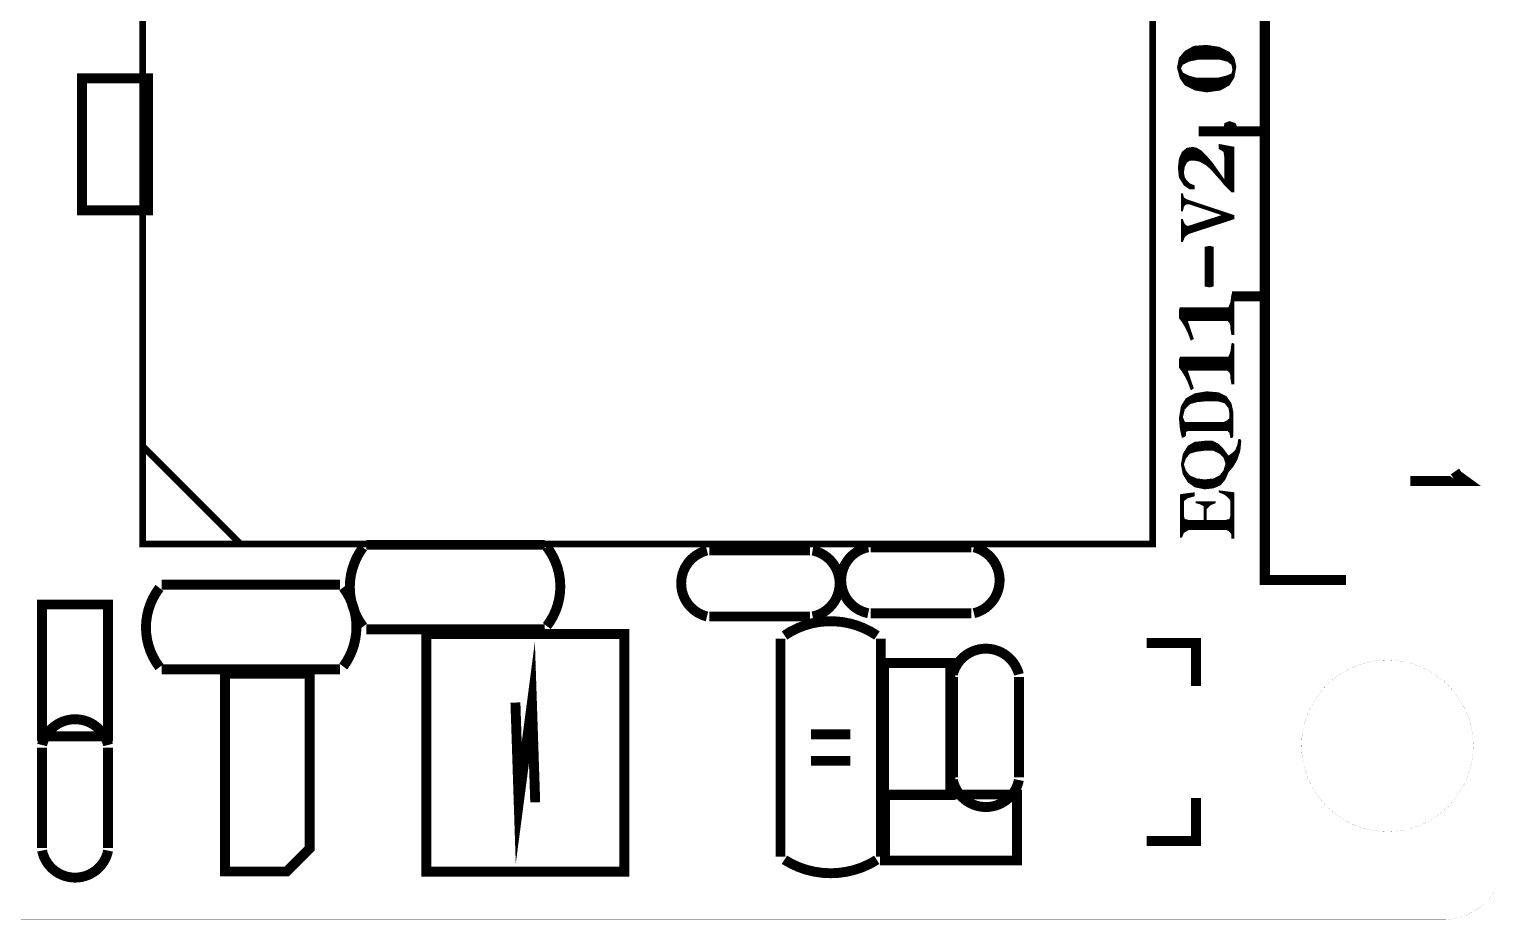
# Model space of a CAD drawing. Extents: x 99.9 to 184.4, y 100 to 123.9.
# Drawn here: x 149.14 to 171.21, y 100 to 113.5 of the extents above; entities that cross this region are included whole.
import ezdxf

# ---------------------------------------------------------------- set-up
doc = ezdxf.new("R2010")
doc.units = 0
doc.header["$MEASUREMENT"] = 0
doc.layers.add('L1-SILK_PHO', color=7, linetype='CONTINUOUS')

msp = doc.modelspace()

# ---------------------------------------------------------------- linework, layer by layer
at = {"layer": 'L1-SILK_PHO'}
for points, const_width in [([(150.86203, 105.69702), (166.161974, 105.69702), (166.161974, 116.696998), (150.86203, 116.696998), (150.86203, 105.69702)], 0.100076), ([(167.861996, 116.750084), (167.861996, 105.149904), (169.092118, 105.149904)], 0.1524), ([(167.41775, 112.930432), (167.389048, 113.059718), (167.317674, 113.145316), (167.171624, 113.218468), (166.980108, 113.247932), (166.789354, 113.2332), (166.658798, 113.160556), (166.572438, 113.059972), (166.543736, 112.915954), (166.58717, 112.756188), (166.659052, 112.655604), (166.804594, 112.582706), (166.98087, 112.553496), (167.18661, 112.582706), (167.316658, 112.655096), (167.38854, 112.770158), (167.41775, 112.930432)], 0.0254), ([(166.751, 113.02746), (166.751, 113.211864)], 0.0254), ([(166.7764, 113.033302), (166.7764, 113.226088)], 0.0254), ([(166.8018, 113.03889), (166.8018, 113.234216)], 0.0254), ([(166.8272, 113.044478), (166.8272, 113.235994)], 0.0254), ([(166.8526, 113.048288), (166.8526, 113.238026)], 0.0254), ([(166.878, 113.048288), (166.878, 113.240058)], 0.0254), ([(166.9034, 113.048288), (166.9034, 113.241836)], 0.0254), ([(166.9288, 113.048288), (166.9288, 113.243868)], 0.0254), ([(166.9542, 113.048288), (166.9542, 113.2459)], 0.0254), ([(166.9796, 113.048288), (166.9796, 113.247678)], 0.0254), ([(167.005, 113.048288), (167.005, 113.244122)], 0.0254), ([(167.0304, 113.048288), (167.0304, 113.240058)], 0.0254), ([(167.0558, 113.048288), (167.0558, 113.236248)], 0.0254), ([(167.0812, 113.048288), (167.0812, 113.232184)], 0.0254), ([(167.1066, 113.048288), (167.1066, 113.228374)], 0.0254), ([(167.132, 113.048288), (167.132, 113.224564)], 0.0254), ([(167.1574, 113.048288), (167.1574, 113.2205)], 0.0254), ([(167.1828, 113.047018), (167.1828, 113.21288)], 0.0254), ([(166.5732, 112.807496), (166.5732, 113.060734)], 0.0254), ([(167.382952, 112.882426), (167.367966, 112.822482), (167.360346, 112.813846), (167.285416, 112.783874), (167.283638, 112.783366), (167.16375, 112.75314), (167.160702, 112.752886), (166.815516, 112.752886), (166.812214, 112.753394), (166.707058, 112.783366), (166.705026, 112.784128), (166.614856, 112.82934), (166.609268, 112.834928), (166.579296, 112.894872), (166.579296, 112.906302), (166.609268, 112.966246), (166.614856, 112.971834), (166.705026, 113.017046), (166.70782, 113.018062), (166.842948, 113.048034), (166.845488, 113.048288), (167.175688, 113.048288), (167.178736, 113.048034), (167.298624, 113.017808), (167.303196, 113.015776), (167.363394, 112.970818), (167.36822, 112.963198), (167.383206, 112.888014), (167.382952, 112.882426)], 0.0254), ([(166.5986, 112.94491), (166.5986, 113.090452)], 0.0254), ([(166.624, 112.976406), (166.624, 113.12017)], 0.0254), ([(166.6494, 112.989106), (166.6494, 113.149634)], 0.0254), ([(166.6748, 113.001806), (166.6748, 113.169446)], 0.0254), ([(166.7002, 113.014506), (166.7002, 113.18367)], 0.0254), ([(166.7256, 113.021872), (166.7256, 113.19764)], 0.0254), ([(167.2082, 113.040668), (167.2082, 113.20018)], 0.0254), ([(167.2336, 113.034318), (167.2336, 113.18748)], 0.0254), ([(167.259, 113.027968), (167.259, 113.17478)], 0.0254), ([(167.2844, 113.021618), (167.2844, 113.16208)], 0.0254), ([(167.3098, 113.01095), (167.3098, 113.14938)], 0.0254), ([(167.3352, 112.9919), (167.3352, 113.124234)], 0.0254), ([(167.3606, 112.97285), (167.3606, 113.093754)], 0.0254), ([(167.386, 112.766094), (167.386, 113.063274)], 0.0254), ([(150.941278, 112.754918), (150.941278, 110.754922), (149.94128, 110.754922), (149.94128, 112.754918), (150.941278, 112.754918)], 0.150114), ([(166.5478, 112.900714), (166.5478, 112.936782)], 0.0254), ([(166.5986, 112.740186), (166.5986, 112.856264)], 0.0254), ([(166.624, 112.704626), (166.624, 112.824768)], 0.0254), ([(166.6494, 112.669066), (166.6494, 112.812068)], 0.0254), ([(166.6748, 112.64773), (166.6748, 112.799368)], 0.0254), ([(166.7002, 112.63503), (166.7002, 112.786668)], 0.0254), ([(166.7256, 112.62233), (166.7256, 112.778032)], 0.0254), ([(166.751, 112.60963), (166.751, 112.77092)], 0.0254), ([(166.7764, 112.59693), (166.7764, 112.763554)], 0.0254), ([(167.2082, 112.594898), (167.2082, 112.764316)], 0.0254), ([(167.2336, 112.608868), (167.2336, 112.770666)], 0.0254), ([(167.259, 112.623092), (167.259, 112.777016)], 0.0254), ([(167.2844, 112.637062), (167.2844, 112.783366)], 0.0254), ([(167.3098, 112.651286), (167.3098, 112.793526)], 0.0254), ([(167.3352, 112.684814), (167.3352, 112.803686)], 0.0254), ([(167.3606, 112.725454), (167.3606, 112.813846)], 0.0254), ([(167.4114, 112.895634), (167.4114, 112.958626)], 0.0254), ([(166.8018, 112.58423), (166.8018, 112.756442)], 0.0254), ([(166.8272, 112.578896), (166.8272, 112.752886)], 0.0254), ([(166.8526, 112.574832), (166.8526, 112.752886)], 0.0254), ([(166.878, 112.570514), (166.878, 112.752886)], 0.0254), ([(166.9034, 112.566196), (166.9034, 112.752886)], 0.0254), ([(166.9288, 112.562132), (166.9288, 112.752886)], 0.0254), ([(166.9542, 112.557814), (166.9542, 112.752886)], 0.0254), ([(166.9796, 112.553496), (166.9796, 112.752886)], 0.0254), ([(167.005, 112.556798), (167.005, 112.752886)], 0.0254), ([(167.0304, 112.560608), (167.0304, 112.752886)], 0.0254), ([(167.0558, 112.564164), (167.0558, 112.752886)], 0.0254), ([(167.0812, 112.56772), (167.0812, 112.752886)], 0.0254), ([(167.1066, 112.571276), (167.1066, 112.752886)], 0.0254), ([(167.132, 112.575086), (167.132, 112.752886)], 0.0254), ([(167.1574, 112.578642), (167.1574, 112.752886)], 0.0254), ([(167.1828, 112.582198), (167.1828, 112.757966)], 0.0254), ([(167.861996, 111.949992), (166.861998, 111.949992)], 0.1524), ([(167.432228, 112.000792), (167.41902, 112.04067), (167.406574, 112.065054), (167.326056, 112.091978), (167.261794, 112.066324), (167.24884, 112.001808), (167.27551, 111.93526), (167.340534, 111.909098), (167.405812, 111.93526), (167.432228, 112.000792)], 0.0254), ([(167.259, 111.976408), (167.259, 112.052608)], 0.0254), ([(167.2844, 111.931704), (167.2844, 112.075468)], 0.0254), ([(167.3098, 111.921544), (167.3098, 112.085628)], 0.0254), ([(167.3352, 111.911384), (167.3352, 112.08893)], 0.0254), ([(167.3606, 111.917226), (167.3606, 112.080548)], 0.0254), ([(167.386, 111.927386), (167.386, 112.071912)], 0.0254), ([(167.4114, 111.948976), (167.4114, 112.055656)], 0.0254), ([(167.388032, 111.704882), (167.173402, 111.745268), (167.173402, 111.69269), (167.242236, 111.651288), (167.248332, 111.642398), (167.263318, 111.537242), (167.263318, 111.535464), (167.263318, 111.220504), (167.240204, 111.213138), (167.060626, 111.467646), (166.971218, 111.571786), (166.897812, 111.645446), (166.825676, 111.688626), (166.77005, 111.702596), (166.685976, 111.688626), (166.616126, 111.632492), (166.572946, 111.532162), (166.558468, 111.400336), (166.572946, 111.254794), (166.644828, 111.139478), (166.72941, 111.08309), (166.78783, 111.08309), (166.78783, 111.121952), (166.720774, 111.148622), (166.71671, 111.151416), (166.671498, 111.196374), (166.669974, 111.198406), (166.640002, 111.243364), (166.638224, 111.247936), (166.623238, 111.322866), (166.622984, 111.325406), (166.622984, 111.327438), (166.63797, 111.417608), (166.63924, 111.421164), (166.669212, 111.481108), (166.67353, 111.485934), (166.718488, 111.51616), (166.7256, 111.518192), (166.80053, 111.518192), (166.80307, 111.517938), (166.878, 111.502952), (166.88181, 111.501428), (166.986966, 111.441484), (166.989506, 111.439452), (167.079676, 111.349536), (167.080184, 111.348774), (167.200072, 111.2139), (167.20058, 111.213392), (167.260016, 111.13897), (167.360854, 111.038132), (167.388032, 111.038132), (167.388032, 111.704882)], 0.0254), ([(166.6494, 111.441484), (166.6494, 111.659162)], 0.0254), ([(166.6748, 111.48695), (166.6748, 111.679482)], 0.0254), ([(166.7002, 111.503714), (166.7002, 111.690912)], 0.0254), ([(166.7256, 111.518192), (166.7256, 111.69523)], 0.0254), ([(166.751, 111.518192), (166.751, 111.699294)], 0.0254), ([(166.7764, 111.518192), (166.7764, 111.701072)], 0.0254), ([(166.8018, 111.518192), (166.8018, 111.694722)], 0.0254), ([(166.8272, 111.513112), (166.8272, 111.68761)], 0.0254), ([(166.8526, 111.508032), (166.8526, 111.67237)], 0.0254), ([(166.878, 111.502952), (166.878, 111.65713)], 0.0254), ([(167.1828, 111.687102), (167.1828, 111.74349)], 0.0254), ([(167.2082, 111.671862), (167.2082, 111.738664)], 0.0254), ([(167.2336, 111.656622), (167.2336, 111.733838)], 0.0254), ([(167.259, 111.566706), (167.259, 111.729012)], 0.0254), ([(167.2844, 111.114586), (167.2844, 111.72444)], 0.0254), ([(167.3098, 111.089186), (167.3098, 111.719614)], 0.0254), ([(167.3352, 111.063786), (167.3352, 111.714788)], 0.0254), ([(167.3606, 111.038386), (167.3606, 111.709962)], 0.0254), ([(167.386, 111.038132), (167.386, 111.70539)], 0.0254), ([(166.5732, 111.254286), (166.5732, 111.53267)], 0.0254), ([(166.5986, 111.213646), (166.5986, 111.591852)], 0.0254), ([(166.624, 111.333026), (166.624, 111.638842)], 0.0254), ([(166.9034, 111.489236), (166.9034, 111.639858)], 0.0254), ([(166.9288, 111.474758), (166.9288, 111.614458)], 0.0254), ([(166.9542, 111.46028), (166.9542, 111.589058)], 0.0254), ([(166.9796, 111.445802), (166.9796, 111.562134)], 0.0254), ([(167.005, 111.423958), (167.005, 111.532416)], 0.0254), ([(167.0304, 111.398558), (167.0304, 111.502952)], 0.0254), ([(167.0558, 111.373158), (167.0558, 111.473234)], 0.0254), ([(167.0812, 111.347758), (167.0812, 111.438436)], 0.0254), ([(166.624, 111.173006), (166.624, 111.318802)], 0.0254), ([(166.6494, 111.13643), (166.6494, 111.229394)], 0.0254), ([(167.1066, 111.319056), (167.1066, 111.402368)], 0.0254), ([(167.132, 111.290608), (167.132, 111.366554)], 0.0254), ([(167.1574, 111.261906), (167.1574, 111.330486)], 0.0254), ([(167.1828, 111.233458), (167.1828, 111.294418)], 0.0254), ([(167.2082, 111.20374), (167.2082, 111.258604)], 0.0254), ([(167.2336, 111.17199), (167.2336, 111.222536)], 0.0254), ([(167.388032, 110.671356), (166.676578, 110.908338), (166.67353, 110.909862), (166.628572, 110.939834), (166.623238, 110.947454), (166.610792, 110.997746), (166.603172, 110.997746), (166.603172, 110.753144), (166.610792, 110.753144), (166.623238, 110.803436), (166.624254, 110.805976), (166.63924, 110.836202), (166.644828, 110.84179), (166.6748, 110.856776), (166.680642, 110.858046), (166.710614, 110.858046), (166.714678, 110.857538), (167.209724, 110.692438), (167.20947, 110.668308), (166.699438, 110.503208), (166.69004, 110.50397), (166.659814, 110.518956), (166.656512, 110.521496), (166.641526, 110.536482), (166.63924, 110.539784), (166.624254, 110.569756), (166.623492, 110.57128), (166.611554, 110.607602), (166.603172, 110.607602), (166.603172, 110.28807), (166.612062, 110.28807), (166.638732, 110.355126), (166.64305, 110.36046), (166.702994, 110.405418), (166.70655, 110.40745), (167.388032, 110.6297), (167.388032, 110.671356)], 0.0254), ([(166.6748, 111.119666), (166.6748, 111.193326)], 0.0254), ([(166.7002, 111.102648), (166.7002, 111.167926)], 0.0254), ([(166.7256, 111.08563), (166.7256, 111.146844)], 0.0254), ([(166.751, 111.08309), (166.751, 111.136684)], 0.0254), ([(166.7764, 111.08309), (166.7764, 111.126524)], 0.0254), ([(167.259, 111.14024), (167.259, 111.210852)], 0.0254), ([(166.624, 110.805468), (166.624, 110.945168)], 0.0254), ([(166.6494, 110.844076), (166.6494, 110.925864)], 0.0254), ([(166.6748, 110.856776), (166.6748, 110.9091)], 0.0254), ([(166.7002, 110.858046), (166.7002, 110.900464)], 0.0254), ([(166.7256, 110.853728), (166.7256, 110.892082)], 0.0254), ([(166.751, 110.845346), (166.751, 110.883446)], 0.0254), ([(166.7764, 110.836964), (166.7764, 110.875064)], 0.0254), ([(166.8018, 110.828328), (166.8018, 110.866682)], 0.0254), ([(166.8272, 110.819946), (166.8272, 110.858046)], 0.0254), ([(166.8526, 110.811564), (166.8526, 110.849664)], 0.0254), ([(166.878, 110.802928), (166.878, 110.841282)], 0.0254), ([(166.9034, 110.794546), (166.9034, 110.832646)], 0.0254), ([(166.9288, 110.786164), (166.9288, 110.824264)], 0.0254), ([(166.9542, 110.777528), (166.9542, 110.815882)], 0.0254), ([(166.9796, 110.769146), (166.9796, 110.807246)], 0.0254), ([(167.005, 110.760764), (167.005, 110.798864)], 0.0254), ([(167.0304, 110.752128), (167.0304, 110.790482)], 0.0254), ([(167.0558, 110.743746), (167.0558, 110.781846)], 0.0254), ([(166.624, 110.318042), (166.624, 110.570264)], 0.0254), ([(166.878, 110.46333), (166.878, 110.56112)], 0.0254), ([(166.9034, 110.471712), (166.9034, 110.569248)], 0.0254), ([(166.9288, 110.47984), (166.9288, 110.577376)], 0.0254), ([(166.9542, 110.488222), (166.9542, 110.585758)], 0.0254), ([(166.9796, 110.49635), (166.9796, 110.593886)], 0.0254), ([(167.005, 110.504732), (167.005, 110.602268)], 0.0254), ([(167.0304, 110.513114), (167.0304, 110.610396)], 0.0254), ([(167.0558, 110.521242), (167.0558, 110.618524)], 0.0254), ([(167.0812, 110.735364), (167.0812, 110.773464)], 0.0254), ([(167.0812, 110.529624), (167.0812, 110.626906)], 0.0254), ([(167.1066, 110.726728), (167.1066, 110.765082)], 0.0254), ([(167.1066, 110.537752), (167.1066, 110.635034)], 0.0254), ([(167.132, 110.718346), (167.132, 110.756446)], 0.0254), ([(167.132, 110.546134), (167.132, 110.643162)], 0.0254), ([(167.1574, 110.709964), (167.1574, 110.748064)], 0.0254), ([(167.1574, 110.554516), (167.1574, 110.651544)], 0.0254), ([(167.1828, 110.701328), (167.1828, 110.739682)], 0.0254), ([(167.1828, 110.562644), (167.1828, 110.659672)], 0.0254), ([(167.2082, 110.692946), (167.2082, 110.731046)], 0.0254), ([(167.2082, 110.571026), (167.2082, 110.6678)], 0.0254), ([(167.2336, 110.579408), (167.2336, 110.722664)], 0.0254), ([(167.259, 110.587536), (167.259, 110.714282)], 0.0254), ([(167.2844, 110.595918), (167.2844, 110.705646)], 0.0254), ([(167.3098, 110.604046), (167.3098, 110.697264)], 0.0254), ([(167.3352, 110.612428), (167.3352, 110.688882)], 0.0254), ([(167.3606, 110.62081), (167.3606, 110.680246)], 0.0254), ([(167.386, 110.628938), (167.386, 110.671864)], 0.0254), ([(166.6494, 110.365286), (166.6494, 110.528608)], 0.0254), ([(166.6748, 110.384336), (166.6748, 110.51159)], 0.0254), ([(166.7002, 110.403386), (166.7002, 110.503462)], 0.0254), ([(166.7256, 110.413546), (166.7256, 110.511844)], 0.0254), ([(166.751, 110.421928), (166.751, 110.519972)], 0.0254), ([(166.7764, 110.43031), (166.7764, 110.5281)], 0.0254), ([(166.8018, 110.438438), (166.8018, 110.536482)], 0.0254), ([(166.8272, 110.44682), (166.8272, 110.54461)], 0.0254), ([(166.8526, 110.454948), (166.8526, 110.552738)], 0.0254), ([(167.072818, 110.190534), (167.02532, 110.202472), (166.963344, 110.190026), (166.963344, 109.610652), (167.02532, 109.598206), (167.072818, 109.610144), (167.072818, 110.190534)], 0.0254), ([(166.9796, 109.60735), (166.9796, 110.193328)], 0.0254), ([(167.005, 109.60227), (167.005, 110.198408)], 0.0254), ([(167.0304, 109.599476), (167.0304, 110.201202)], 0.0254), ([(167.0558, 109.605826), (167.0558, 110.194852)], 0.0254), ([(167.388032, 109.472476), (167.373046, 109.479842), (167.367712, 109.474508), (167.353234, 109.358684), (167.352472, 109.355636), (167.3225, 109.280452), (167.310562, 109.272578), (166.58463, 109.272578), (166.5732, 109.238288), (166.5732, 109.124496), (166.615872, 109.067854), (166.61638, 109.066838), (166.661592, 108.991908), (166.661846, 108.990892), (166.707058, 108.900976), (166.707566, 108.899706), (166.746936, 108.794804), (166.770558, 108.810552), (166.683436, 109.071156), (166.695628, 109.08792), (167.295576, 109.08792), (167.30472, 109.084364), (167.334692, 109.054138), (167.33774, 109.049312), (167.352726, 109.004354), (167.353234, 109.00029), (167.353234, 108.956348), (167.366442, 108.877862), (167.388032, 108.877862), (167.388032, 109.472476)], 0.0254), ([(167.861996, 109.450124), (167.362124, 109.450124)], 0.1524), ([(167.386, 108.877862), (167.386, 109.473492)], 0.0254), ([(166.5986, 109.090714), (166.5986, 109.272578)], 0.0254), ([(166.624, 109.054392), (166.624, 109.272578)], 0.0254), ([(166.6494, 109.011974), (166.6494, 109.272578)], 0.0254), ([(166.6748, 108.965238), (166.6748, 109.272578)], 0.0254), ([(166.7002, 109.08792), (166.7002, 109.272578)], 0.0254), ([(166.7256, 109.08792), (166.7256, 109.272578)], 0.0254), ([(166.751, 109.08792), (166.751, 109.272578)], 0.0254), ([(166.7764, 109.08792), (166.7764, 109.272578)], 0.0254), ([(166.8018, 109.08792), (166.8018, 109.272578)], 0.0254), ([(166.8272, 109.08792), (166.8272, 109.272578)], 0.0254), ([(166.8526, 109.08792), (166.8526, 109.272578)], 0.0254), ([(166.878, 109.08792), (166.878, 109.272578)], 0.0254), ([(166.9034, 109.08792), (166.9034, 109.272578)], 0.0254), ([(166.9288, 109.08792), (166.9288, 109.272578)], 0.0254), ([(166.9542, 109.08792), (166.9542, 109.272578)], 0.0254), ([(166.9796, 109.08792), (166.9796, 109.272578)], 0.0254), ([(167.005, 109.08792), (167.005, 109.272578)], 0.0254), ([(167.0304, 109.08792), (167.0304, 109.272578)], 0.0254), ([(167.0558, 109.08792), (167.0558, 109.272578)], 0.0254), ([(167.0812, 109.08792), (167.0812, 109.272578)], 0.0254), ([(167.1066, 109.08792), (167.1066, 109.272578)], 0.0254), ([(167.132, 109.08792), (167.132, 109.272578)], 0.0254), ([(167.1574, 109.08792), (167.1574, 109.272578)], 0.0254), ([(167.1828, 109.08792), (167.1828, 109.272578)], 0.0254), ([(167.2082, 109.08792), (167.2082, 109.272578)], 0.0254), ([(167.2336, 109.08792), (167.2336, 109.272578)], 0.0254), ([(167.259, 109.08792), (167.259, 109.272578)], 0.0254), ([(167.2844, 109.08792), (167.2844, 109.272578)], 0.0254), ([(167.3098, 109.07903), (167.3098, 109.272578)], 0.0254), ([(167.3352, 109.05363), (167.3352, 109.312456)], 0.0254), ([(167.3606, 108.912914), (167.3606, 109.417358)], 0.0254), ([(166.7002, 108.914438), (166.7002, 109.021372)], 0.0254), ([(166.7256, 108.851446), (166.7256, 108.945172)], 0.0254), ([(166.751, 108.797344), (166.751, 108.868972)], 0.0254), ([(167.388032, 108.722414), (167.373046, 108.72978), (167.367712, 108.724446), (167.353234, 108.608622), (167.352472, 108.605574), (167.3225, 108.53039), (167.310562, 108.522516), (166.58463, 108.522516), (166.5732, 108.488226), (166.5732, 108.374434), (166.615872, 108.317792), (166.61638, 108.316776), (166.661592, 108.241846), (166.661846, 108.24083), (166.707058, 108.150914), (166.707566, 108.149644), (166.746936, 108.044742), (166.770558, 108.06049), (166.683436, 108.321094), (166.695628, 108.337858), (167.295576, 108.337858), (167.30472, 108.334302), (167.334692, 108.304076), (167.33774, 108.29925), (167.352726, 108.254292), (167.353234, 108.250228), (167.353234, 108.206286), (167.366442, 108.1278), (167.388032, 108.1278), (167.388032, 108.722414)], 0.0254), ([(167.3606, 108.162852), (167.3606, 108.667296)], 0.0254), ([(167.386, 108.1278), (167.386, 108.72343)], 0.0254), ([(166.5986, 108.340652), (166.5986, 108.522516)], 0.0254), ([(166.624, 108.30433), (166.624, 108.522516)], 0.0254), ([(166.6494, 108.261912), (166.6494, 108.522516)], 0.0254), ([(166.6748, 108.215176), (166.6748, 108.522516)], 0.0254), ([(166.7002, 108.337858), (166.7002, 108.522516)], 0.0254), ([(166.7256, 108.337858), (166.7256, 108.522516)], 0.0254), ([(166.751, 108.337858), (166.751, 108.522516)], 0.0254), ([(166.7764, 108.337858), (166.7764, 108.522516)], 0.0254), ([(166.8018, 108.337858), (166.8018, 108.522516)], 0.0254), ([(166.8272, 108.337858), (166.8272, 108.522516)], 0.0254), ([(166.8526, 108.337858), (166.8526, 108.522516)], 0.0254), ([(166.878, 108.337858), (166.878, 108.522516)], 0.0254), ([(166.9034, 108.337858), (166.9034, 108.522516)], 0.0254), ([(166.9288, 108.337858), (166.9288, 108.522516)], 0.0254), ([(166.9542, 108.337858), (166.9542, 108.522516)], 0.0254), ([(166.9796, 108.337858), (166.9796, 108.522516)], 0.0254), ([(167.005, 108.337858), (167.005, 108.522516)], 0.0254), ([(167.0304, 108.337858), (167.0304, 108.522516)], 0.0254), ([(167.0558, 108.337858), (167.0558, 108.522516)], 0.0254), ([(167.0812, 108.337858), (167.0812, 108.522516)], 0.0254), ([(167.1066, 108.337858), (167.1066, 108.522516)], 0.0254), ([(167.132, 108.337858), (167.132, 108.522516)], 0.0254), ([(167.1574, 108.337858), (167.1574, 108.522516)], 0.0254), ([(167.1828, 108.337858), (167.1828, 108.522516)], 0.0254), ([(167.2082, 108.337858), (167.2082, 108.522516)], 0.0254), ([(167.2336, 108.337858), (167.2336, 108.522516)], 0.0254), ([(167.259, 108.337858), (167.259, 108.522516)], 0.0254), ([(167.2844, 108.337858), (167.2844, 108.522516)], 0.0254), ([(167.3098, 108.328968), (167.3098, 108.522516)], 0.0254), ([(167.3352, 108.303568), (167.3352, 108.562394)], 0.0254), ([(166.7002, 108.164376), (166.7002, 108.27131)], 0.0254), ([(166.7256, 108.101384), (166.7256, 108.19511)], 0.0254), ([(167.373046, 107.693714), (167.343836, 107.824778), (167.272208, 107.925108), (167.157146, 107.982766), (166.981124, 107.997498), (166.804848, 107.968034), (166.674546, 107.895644), (166.602664, 107.780582), (166.573454, 107.60456), (166.588186, 107.442), (166.614856, 107.321604), (166.643812, 107.331256), (166.652956, 107.3404), (166.652956, 107.39501), (166.661592, 107.407202), (166.70655, 107.422188), (166.710614, 107.42295), (167.295576, 107.42295), (167.30472, 107.41914), (167.334692, 107.389168), (167.337994, 107.382564), (167.350948, 107.317794), (167.362886, 107.317794), (167.373046, 107.338114), (167.373046, 107.693714)], 0.0254), ([(166.7002, 107.80776), (166.7002, 107.909868)], 0.0254), ([(166.7256, 107.828334), (166.7256, 107.924092)], 0.0254), ([(166.751, 108.047282), (166.751, 108.11891)], 0.0254), ([(166.751, 107.8357), (166.751, 107.938062)], 0.0254), ([(166.7764, 107.842812), (166.7764, 107.952286)], 0.0254), ([(166.8018, 107.850178), (166.8018, 107.966256)], 0.0254), ([(166.8272, 107.85729), (166.8272, 107.971844)], 0.0254), ([(166.8526, 107.860084), (166.8526, 107.975908)], 0.0254), ([(166.878, 107.862624), (166.878, 107.980226)], 0.0254), ([(166.9034, 107.865164), (166.9034, 107.984544)], 0.0254), ([(166.9288, 107.867704), (166.9288, 107.988608)], 0.0254), ([(166.9542, 107.870244), (166.9542, 107.992926)], 0.0254), ([(166.9796, 107.872784), (166.9796, 107.997244)], 0.0254), ([(167.005, 107.872784), (167.005, 107.995466)], 0.0254), ([(167.0304, 107.872784), (167.0304, 107.99318)], 0.0254), ([(167.0558, 107.872784), (167.0558, 107.991148)], 0.0254), ([(167.0812, 107.872784), (167.0812, 107.989116)], 0.0254), ([(167.1066, 107.872784), (167.1066, 107.98683)], 0.0254), ([(167.132, 107.872784), (167.132, 107.984798)], 0.0254), ([(167.1574, 107.86999), (167.1574, 107.982512)], 0.0254), ([(167.1828, 107.862878), (167.1828, 107.969812)], 0.0254), ([(167.2082, 107.855512), (167.2082, 107.957112)], 0.0254), ([(167.2336, 107.848146), (167.2336, 107.944412)], 0.0254), ([(167.259, 107.839764), (167.259, 107.931712)], 0.0254), ([(167.2844, 107.808268), (167.2844, 107.90809)], 0.0254), ([(166.5986, 107.395264), (166.5986, 107.755944)], 0.0254), ([(167.338248, 107.665266), (167.338248, 107.605068), (167.334692, 107.596178), (167.30472, 107.566206), (167.301418, 107.563666), (167.24122, 107.533694), (167.235632, 107.532424), (166.65067, 107.532424), (166.638732, 107.540552), (166.60876, 107.615482), (166.608252, 107.623356), (166.638224, 107.743244), (166.641526, 107.749086), (166.71671, 107.82427), (166.722044, 107.827318), (166.8272, 107.85729), (166.829232, 107.857798), (166.979346, 107.872784), (166.980616, 107.872784), (167.145716, 107.872784), (167.149018, 107.872276), (167.254174, 107.842304), (167.260524, 107.837986), (167.320468, 107.763056), (167.323262, 107.757214), (167.338248, 107.667298), (167.338248, 107.665266)], 0.0254), ([(166.624, 107.686094), (166.624, 107.814618)], 0.0254), ([(166.6494, 107.75696), (166.6494, 107.855258)], 0.0254), ([(166.6748, 107.78236), (166.6748, 107.895644)], 0.0254), ([(167.3098, 107.776518), (167.3098, 107.87253)], 0.0254), ([(167.3352, 107.685078), (167.3352, 107.83697)], 0.0254), ([(167.3606, 107.317794), (167.3606, 107.74934)], 0.0254), ([(166.624, 107.324652), (166.624, 107.577382)], 0.0254), ([(166.6494, 107.336844), (166.6494, 107.532424)], 0.0254), ([(166.6748, 107.41152), (166.6748, 107.532424)], 0.0254), ([(166.7002, 107.420156), (166.7002, 107.532424)], 0.0254), ([(166.7256, 107.42295), (166.7256, 107.532424)], 0.0254), ([(166.751, 107.42295), (166.751, 107.532424)], 0.0254), ([(166.7764, 107.42295), (166.7764, 107.532424)], 0.0254), ([(166.8018, 107.42295), (166.8018, 107.532424)], 0.0254), ([(166.8272, 107.42295), (166.8272, 107.532424)], 0.0254), ([(166.8526, 107.42295), (166.8526, 107.532424)], 0.0254), ([(166.878, 107.42295), (166.878, 107.532424)], 0.0254), ([(166.9034, 107.42295), (166.9034, 107.532424)], 0.0254), ([(166.9288, 107.42295), (166.9288, 107.532424)], 0.0254), ([(166.9542, 107.42295), (166.9542, 107.532424)], 0.0254), ([(166.9796, 107.42295), (166.9796, 107.532424)], 0.0254), ([(167.005, 107.42295), (167.005, 107.532424)], 0.0254), ([(167.0304, 107.42295), (167.0304, 107.532424)], 0.0254), ([(167.0558, 107.42295), (167.0558, 107.532424)], 0.0254), ([(167.0812, 107.42295), (167.0812, 107.532424)], 0.0254), ([(167.1066, 107.42295), (167.1066, 107.532424)], 0.0254), ([(167.132, 107.42295), (167.132, 107.532424)], 0.0254), ([(167.1574, 107.42295), (167.1574, 107.532424)], 0.0254), ([(167.1828, 107.42295), (167.1828, 107.532424)], 0.0254), ([(167.2082, 107.42295), (167.2082, 107.532424)], 0.0254), ([(167.2336, 107.42295), (167.2336, 107.532424)], 0.0254), ([(167.259, 107.42295), (167.259, 107.542584)], 0.0254), ([(167.2844, 107.42295), (167.2844, 107.555284)], 0.0254), ([(167.3098, 107.41406), (167.3098, 107.571286)], 0.0254), ([(167.3352, 107.388406), (167.3352, 107.596686)], 0.0254), ([(167.49268, 107.25785), (167.482774, 107.277408), (167.471344, 107.277408), (167.458136, 107.197906), (167.457374, 107.195366), (167.427402, 107.120436), (167.424608, 107.116118), (167.37965, 107.07116), (167.37838, 107.06989), (167.318182, 107.024932), (167.300402, 107.027726), (167.22598, 107.131866), (167.153082, 107.204764), (167.067738, 107.247436), (166.951152, 107.247436), (166.804594, 107.232704), (166.704772, 107.175554), (166.632636, 107.060492), (166.603426, 106.900218), (166.632636, 106.75493), (166.705026, 106.638852), (166.805864, 106.56697), (166.951152, 106.538014), (167.08247, 106.552492), (167.1828, 106.595418), (167.254682, 106.681778), (167.298878, 106.785156), (167.30091, 106.788204), (167.375078, 106.877358), (167.434006, 106.980228), (167.478202, 107.112816), (167.49268, 107.25785)], 0.0254), ([(166.9288, 107.120182), (166.9288, 107.24515)], 0.0254), ([(166.9542, 107.122722), (166.9542, 107.247436)], 0.0254), ([(166.9796, 107.122722), (166.9796, 107.247436)], 0.0254), ([(167.005, 107.122722), (167.005, 107.247436)], 0.0254), ([(167.0304, 107.122722), (167.0304, 107.247436)], 0.0254), ([(167.0558, 107.122722), (167.0558, 107.247436)], 0.0254), ([(167.4876, 107.20705), (167.4876, 107.267756)], 0.0254), ([(152.34158, 105.698544), (150.861268, 107.178856)], 0.100076), ([(167.277796, 106.911648), (167.247824, 106.806492), (167.245538, 106.802174), (167.185594, 106.727244), (167.181276, 106.723688), (167.09136, 106.67873), (167.087042, 106.67746), (166.951914, 106.662474), (166.94912, 106.662474), (166.828978, 106.67746), (166.825676, 106.678476), (166.72052, 106.723434), (166.715694, 106.727244), (166.65575, 106.802174), (166.653464, 106.805984), (166.623492, 106.896154), (166.623492, 106.904028), (166.653464, 106.994198), (166.65575, 106.998008), (166.715694, 107.072938), (166.722044, 107.077256), (166.8272, 107.107228), (166.828978, 107.107736), (166.94912, 107.122722), (166.950644, 107.122722), (167.085518, 107.122722), (167.09136, 107.121452), (167.181276, 107.076494), (167.184578, 107.074208), (167.244522, 107.01401), (167.24757, 107.009184), (167.277796, 106.919014), (167.277796, 106.911648)], 0.0254), ([(166.6494, 106.981752), (166.6494, 107.087162)], 0.0254), ([(166.6748, 107.021884), (166.6748, 107.127802)], 0.0254), ([(166.7002, 107.053634), (166.7002, 107.168442)], 0.0254), ([(166.7256, 107.078272), (166.7256, 107.187746)], 0.0254), ([(166.751, 107.085638), (166.751, 107.202224)], 0.0254), ([(166.7764, 107.09275), (166.7764, 107.216702)], 0.0254), ([(166.8018, 107.100116), (166.8018, 107.23118)], 0.0254), ([(166.8272, 107.107228), (166.8272, 107.23499)], 0.0254), ([(166.8526, 107.11053), (166.8526, 107.23753)], 0.0254), ([(166.878, 107.113832), (166.878, 107.24007)], 0.0254), ([(166.9034, 107.11688), (166.9034, 107.24261)], 0.0254), ([(167.0812, 107.122722), (167.0812, 107.240578)], 0.0254), ([(167.1066, 107.113832), (167.1066, 107.227878)], 0.0254), ([(167.132, 107.101132), (167.132, 107.215178)], 0.0254), ([(167.1574, 107.088432), (167.1574, 107.200446)], 0.0254), ([(167.1828, 107.075478), (167.1828, 107.175046)], 0.0254), ([(167.2082, 107.050586), (167.2082, 107.149646)], 0.0254), ([(167.2336, 107.025186), (167.2336, 107.121198)], 0.0254), ([(167.259, 106.975148), (167.259, 107.085638)], 0.0254), ([(167.2844, 106.75112), (167.2844, 107.050078)], 0.0254), ([(167.3098, 106.798872), (167.3098, 107.022392)], 0.0254), ([(167.3352, 106.829352), (167.3352, 107.037632)], 0.0254), ([(167.3606, 106.859832), (167.3606, 107.056682)], 0.0254), ([(167.386, 106.896408), (167.386, 107.07751)], 0.0254), ([(167.4114, 106.940858), (167.4114, 107.10291)], 0.0254), ([(167.4368, 106.98861), (167.4368, 107.143804)], 0.0254), ([(167.4622, 107.06481), (167.4622, 107.222036)], 0.0254), ([(166.624, 106.905552), (166.624, 107.01274)], 0.0254), ([(166.624, 106.797856), (166.624, 106.89463)], 0.0254), ([(166.6494, 106.728006), (166.6494, 106.81843)], 0.0254), ([(167.259, 106.691684), (167.259, 106.845608)], 0.0254), ([(170.742102, 106.79557), (170.781726, 106.737912), (170.900852, 106.651298), (170.067224, 106.651298)], 0.1524), ([(166.6748, 106.687366), (166.6748, 106.778298)], 0.0254), ([(166.7002, 106.646726), (166.7002, 106.746548)], 0.0254), ([(166.7256, 106.624374), (166.7256, 106.721148)], 0.0254), ([(166.751, 106.606086), (166.751, 106.71048)], 0.0254), ([(166.7764, 106.588052), (166.7764, 106.699558)], 0.0254), ([(166.8018, 106.569764), (166.8018, 106.688636)], 0.0254), ([(166.8272, 106.562652), (166.8272, 106.677968)], 0.0254), ([(166.8526, 106.557572), (166.8526, 106.674412)], 0.0254), ([(166.878, 106.552492), (166.878, 106.671364)], 0.0254), ([(166.9034, 106.547412), (166.9034, 106.668062)], 0.0254), ([(166.9288, 106.542332), (166.9288, 106.665014)], 0.0254), ([(166.9542, 106.538268), (166.9542, 106.662728)], 0.0254), ([(166.9796, 106.541062), (166.9796, 106.665522)], 0.0254), ([(167.005, 106.543856), (167.005, 106.668316)], 0.0254), ([(167.0304, 106.54665), (167.0304, 106.67111)], 0.0254), ([(167.0558, 106.549444), (167.0558, 106.673904)], 0.0254), ([(167.0812, 106.552238), (167.0812, 106.676698)], 0.0254), ([(167.1066, 106.562906), (167.1066, 106.68635)], 0.0254), ([(167.132, 106.573828), (167.132, 106.69905)], 0.0254), ([(167.1574, 106.58475), (167.1574, 106.71175)], 0.0254), ([(167.1828, 106.595418), (167.1828, 106.724704)], 0.0254), ([(167.2082, 106.625898), (167.2082, 106.755438)], 0.0254), ([(167.2336, 106.656378), (167.2336, 106.787188)], 0.0254), ([(167.388032, 106.468926), (167.173402, 106.495596), (167.173402, 106.488738), (167.240458, 106.461814), (167.242744, 106.460544), (167.287702, 106.430572), (167.289734, 106.429048), (167.334692, 106.38409), (167.336978, 106.380788), (167.351964, 106.350816), (167.353234, 106.344974), (167.353234, 106.11993), (167.352726, 106.11612), (167.33774, 106.070908), (167.32885, 106.06278), (167.268652, 106.047794), (167.265604, 106.047286), (166.980616, 106.047286), (166.967916, 106.059986), (166.967916, 106.225086), (166.971726, 106.233976), (167.03167, 106.29392), (167.035988, 106.296714), (167.103044, 106.323638), (167.103044, 106.332274), (166.828216, 106.332274), (166.828216, 106.324908), (166.878762, 106.312462), (166.881302, 106.311446), (166.941246, 106.281474), (166.948358, 106.270044), (166.948358, 106.059986), (166.935658, 106.047286), (166.710614, 106.047286), (166.707566, 106.047794), (166.647622, 106.06278), (166.638478, 106.070908), (166.623492, 106.11612), (166.622984, 106.11993), (166.622984, 106.344974), (166.628064, 106.355134), (166.688008, 106.400092), (166.692072, 106.402378), (166.78783, 106.429556), (166.78783, 106.465624), (166.68242, 106.452416), (166.588186, 106.438954), (166.588186, 105.802684), (166.597076, 105.802684), (166.623746, 105.86974), (166.62908, 105.875836), (166.70401, 105.920794), (166.710614, 105.922826), (167.265604, 105.922826), (167.269668, 105.922064), (167.314626, 105.907078), (167.319706, 105.90403), (167.349678, 105.874058), (167.351964, 105.870756), (167.36695, 105.840784), (167.368474, 105.834942), (167.368474, 105.787698), (167.388032, 105.787698), (167.388032, 106.468926)], 0.0254), ([(166.5986, 105.806748), (166.5986, 106.440478)], 0.0254), ([(166.624, 106.350308), (166.624, 106.444034)], 0.0254), ([(166.6494, 106.37139), (166.6494, 106.447844)], 0.0254), ([(166.6748, 106.39044), (166.6748, 106.4514)], 0.0254), ([(166.7002, 106.404664), (166.7002, 106.454702)], 0.0254), ([(166.7256, 106.411776), (166.7256, 106.458004)], 0.0254), ([(166.751, 106.419142), (166.751, 106.461052)], 0.0254), ([(166.7764, 106.426254), (166.7764, 106.464354)], 0.0254), ([(167.1828, 106.484928), (167.1828, 106.49458)], 0.0254), ([(167.2082, 106.474768), (167.2082, 106.491278)], 0.0254), ([(167.2336, 106.464608), (167.2336, 106.48823)], 0.0254), ([(167.259, 106.449876), (167.259, 106.484928)], 0.0254), ([(167.2844, 106.432858), (167.2844, 106.48188)], 0.0254), ([(167.3098, 106.408982), (167.3098, 106.478578)], 0.0254), ([(167.3352, 106.383328), (167.3352, 106.47553)], 0.0254), ([(167.3606, 105.853484), (167.3606, 106.472228)], 0.0254), ([(167.386, 105.787698), (167.386, 106.46918)], 0.0254), ([(166.8526, 106.318812), (166.8526, 106.332274)], 0.0254), ([(166.878, 106.312462), (166.878, 106.332274)], 0.0254), ([(166.9034, 106.30027), (166.9034, 106.332274)], 0.0254), ([(166.9288, 106.28757), (166.9288, 106.332274)], 0.0254), ([(166.9542, 105.922826), (166.9542, 106.332274)], 0.0254), ([(166.9796, 106.24185), (166.9796, 106.332274)], 0.0254), ([(167.005, 106.26725), (167.005, 106.332274)], 0.0254), ([(167.0304, 106.29265), (167.0304, 106.332274)], 0.0254), ([(167.0558, 106.304842), (167.0558, 106.332274)], 0.0254), ([(167.0812, 106.315002), (167.0812, 106.332274)], 0.0254), ([(166.624, 105.870248), (166.624, 106.114596)], 0.0254), ([(166.6494, 105.888028), (166.6494, 106.062272)], 0.0254), ([(166.6748, 105.903268), (166.6748, 106.055922)], 0.0254), ([(166.7002, 105.918508), (166.7002, 106.049572)], 0.0254), ([(166.7256, 105.922826), (166.7256, 106.047286)], 0.0254), ([(166.751, 105.922826), (166.751, 106.047286)], 0.0254), ([(166.7764, 105.922826), (166.7764, 106.047286)], 0.0254), ([(166.8018, 105.922826), (166.8018, 106.047286)], 0.0254), ([(166.8272, 105.922826), (166.8272, 106.047286)], 0.0254), ([(166.8526, 105.922826), (166.8526, 106.047286)], 0.0254), ([(166.878, 105.922826), (166.878, 106.047286)], 0.0254), ([(166.9034, 105.922826), (166.9034, 106.047286)], 0.0254), ([(166.9288, 105.922826), (166.9288, 106.047286)], 0.0254), ([(166.9796, 105.922826), (166.9796, 106.047286)], 0.0254), ([(167.005, 105.922826), (167.005, 106.047286)], 0.0254), ([(167.0304, 105.922826), (167.0304, 106.047286)], 0.0254), ([(167.0558, 105.922826), (167.0558, 106.047286)], 0.0254), ([(167.0812, 105.922826), (167.0812, 106.047286)], 0.0254), ([(167.1066, 105.922826), (167.1066, 106.047286)], 0.0254), ([(167.132, 105.922826), (167.132, 106.047286)], 0.0254), ([(167.1574, 105.922826), (167.1574, 106.047286)], 0.0254), ([(167.1828, 105.922826), (167.1828, 106.047286)], 0.0254), ([(167.2082, 105.922826), (167.2082, 106.047286)], 0.0254), ([(167.2336, 105.922826), (167.2336, 106.047286)], 0.0254), ([(167.259, 105.922826), (167.259, 106.047286)], 0.0254), ([(167.2844, 105.917238), (167.2844, 106.051604)], 0.0254), ([(167.3098, 105.908602), (167.3098, 106.057954)], 0.0254), ([(167.3352, 105.888536), (167.3352, 106.06659)], 0.0254), ([(156.949902, 105.68432), (154.249882, 105.68432)], 0.150114), ([(163.415726, 105.646982), (161.891726, 105.646982)], 0.150114), ([(159.448246, 105.59796), (160.972246, 105.59796)], 0.150114), ([(151.150066, 105.078276), (153.850086, 105.078276)], 0.150114), ([(149.33803, 102.780084), (149.33803, 104.78008), (150.338028, 104.78008), (150.338028, 102.780084), (149.33803, 102.780084)], 0.150114), ([(159.448246, 104.597962), (160.972246, 104.597962)], 0.150114), ([(163.415726, 104.646984), (161.891726, 104.646984)], 0.150114), ([(156.949902, 104.404414), (154.249882, 104.404414)], 0.150114), ([(155.158694, 104.331262), (158.158688, 104.331262), (158.158688, 100.73132), (155.158694, 100.73132), (155.158694, 104.331262)], 0.150114), ([(156.508704, 103.293418), (156.558742, 101.769418), (156.75864, 103.293418), (156.808678, 101.781356)], 0.150114), ([(160.524698, 100.95992), (160.524698, 104.259888)], 0.150114), ([(162.044634, 100.95992), (162.044634, 104.259888)], 0.150114), ([(166.818056, 103.546656), (166.818056, 104.196642), (166.070026, 104.196642)], 0.150114), ([(163.095686, 103.892604), (163.095686, 101.892608), (162.095688, 101.892608), (162.095688, 103.892604), (163.095686, 103.892604)], 0.150114), ([(151.150066, 103.79837), (153.850086, 103.79837)], 0.150114), ([(152.109932, 100.732082), (152.109932, 103.732076), (153.390092, 103.732076), (153.390092, 101.082094), (153.04008, 100.732082), (152.109932, 100.732082)], 0.150114), ([(163.136072, 103.681784), (163.136072, 102.157784)], 0.150114), ([(164.13607, 103.681784), (164.13607, 102.157784)], 0.150114), ([(160.984692, 102.810056), (161.58464, 102.810056)], 0.150114), ([(149.33803, 102.611936), (149.33803, 101.087936)], 0.150114), ([(150.338028, 102.611936), (150.338028, 101.087936)], 0.150114), ([(160.984692, 102.410006), (161.58464, 102.410006)], 0.150114), ([(164.108892, 100.899976), (162.108896, 100.899976), (162.108896, 101.899974), (164.108892, 101.899974), (164.108892, 100.899976)], 0.150114), ([(166.818056, 101.846634), (166.818056, 101.196648), (166.070026, 101.196648)], 0.150114), ([(100.899976, 100.000054), (170.600116, 100.000054)], 0.001016)]:
    msp.add_lwpolyline(points, dxfattribs=dict(at, const_width=const_width))
for points, const_width in [([(154.199336, 105.643426, 0.3332211), (154.200352, 104.443784)], 0.150114), ([(156.984192, 104.45242, 0.3419085), (156.983176, 105.65257)], 0.150114), ([(161.853626, 105.646982, 0.8196814), (161.853626, 104.646984)], 0.150114), ([(163.454334, 104.647238, 0.7803916), (163.453318, 105.646982)], 0.150114), ([(159.409892, 105.59796, 0.7806352), (159.410654, 104.597962)], 0.150114), ([(161.010346, 104.597962, 0.8200898), (161.010346, 105.59796)], 0.150114), ([(151.115776, 105.03027, 0.3418642), (151.117046, 103.83012)], 0.150114), ([(153.900632, 103.839264, 0.3331647), (153.899616, 105.038652)], 0.150114), ([(161.98596, 104.309164, 0.3090916), (160.58515, 104.310434)], 0.150114), ([(164.135816, 103.720138, 0.7806352), (163.135818, 103.719376)], 0.150114), ([(150.337774, 102.650544, 0.7805931), (149.33803, 102.649782)], 0.150114), ([(163.136072, 102.119684, 0.820093), (164.13607, 102.119684)], 0.150114), ([(149.33803, 101.05009, 0.820093), (150.338028, 101.05009)], 0.150114), ([(160.584134, 100.91039, 0.2910309), (161.98342, 100.90912)], 0.150114), ([(170.60037, 100.000054, 0.3838488), (171.500038, 100.899722)], 0.001016)]:
    msp.add_lwpolyline(points, format="xyb", dxfattribs=dict(at, const_width=const_width))
at = {"layer": 'L1-SILK_PHO', "const_width": 0.001016}
msp.add_lwpolyline([(168.417494, 102.637336, 1), (171.019978, 102.637336, 1)], format="xyb", close=True, dxfattribs=at)

doc.saveas('drawing.dxf')
